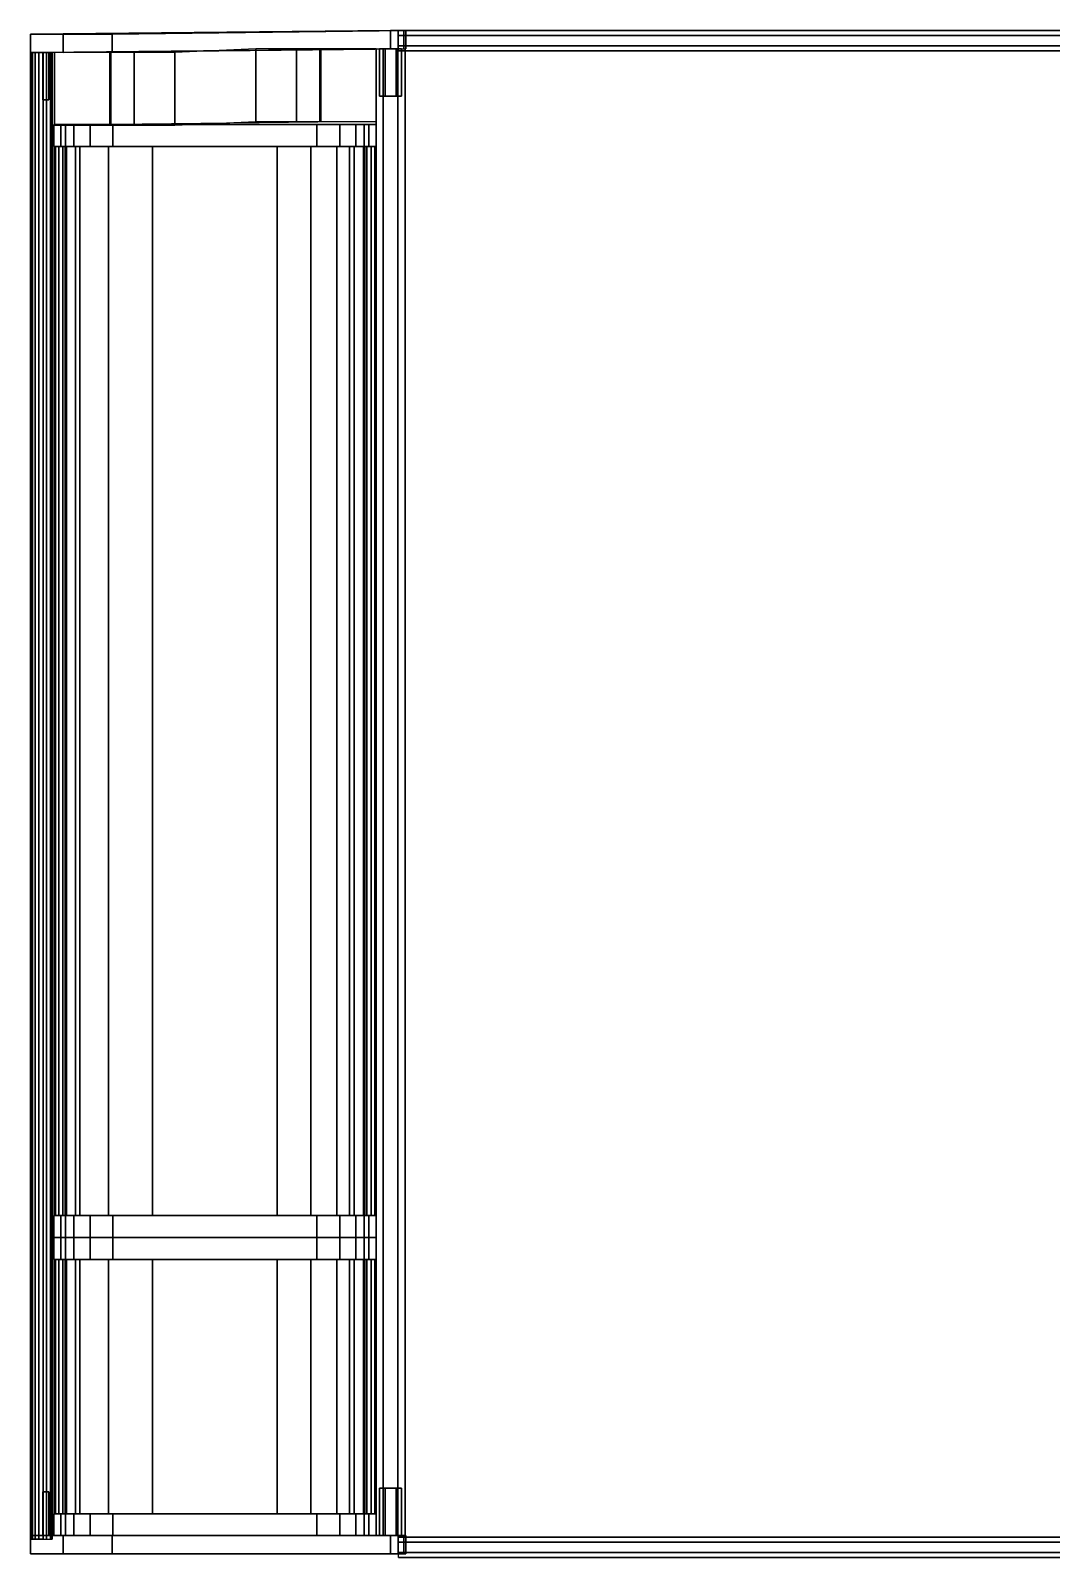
# Model space of a CAD drawing. Extents: x 0 to 566, y -419 to 0.
# Drawn here: x 0 to 280.1, y -419 to 0 of the extents above; entities that cross this region are included whole.
import ezdxf

# ---------------------------------------------------------------- set-up
doc = ezdxf.new("R2010")
doc.units = 0
doc.layers.add('CINZA', color=253, linetype='CONTINUOUS')
doc.layers.add('PRETO', color=253, linetype='CONTINUOUS')

msp = doc.modelspace()

# ---------------------------------------------------------------- linework, layer by layer
at = {"layer": 'PRETO'}
for points in [[(103, 0, 60), (103, 0), (22.44, -1), (8.94, -1, 13.5)], [(103, -5, 60), (103, -5), (22.44, -6), (8.94, -6, 13.5)], [(6.4, -25.8, 54.2), (94.8, -25.8, 54.2), (92.86, -25.8, 40.37), (8.34, -25.8, 40.37)], [(94.8, -25.8, 60.3), (6.4, -25.8, 60.3), (6.4, -25.8, 54.2), (94.8, -25.8, 54.2)], [(92.86, -25.8, 40.37), (8.34, -25.8, 40.37), (9.63, -25.8, 31.2), (91.57, -25.8, 31.2)], [(6.4, -31.8, 54.2), (94.8, -31.8, 54.2), (92.86, -31.8, 40.37), (8.34, -31.8, 40.37)], [(94.8, -31.8, 60.3), (6.4, -31.8, 60.3), (6.4, -31.8, 54.2), (94.8, -31.8, 54.2)], [(92.86, -31.8, 40.37), (8.34, -31.8, 40.37), (9.63, -31.8, 31.2), (91.57, -31.8, 31.2)], [(6.4, -325.2, 54.2), (94.8, -325.2, 54.2), (92.86, -325.2, 40.37), (8.34, -325.2, 40.37)], [(94.8, -325.2, 60.3), (6.4, -325.2, 60.3), (6.4, -325.2, 54.2), (94.8, -325.2, 54.2)], [(92.86, -325.2, 40.37), (8.34, -325.2, 40.37), (9.63, -325.2, 31.2), (91.57, -325.2, 31.2)], [(6.4, -331.2, 54.2), (94.8, -331.2, 54.2), (92.86, -331.2, 40.37), (8.34, -331.2, 40.37)], [(6.4, -331.2, 54.2), (94.8, -331.2, 54.2), (92.86, -331.2, 40.37), (8.34, -331.2, 40.37)], [(94.8, -331.2, 60.3), (6.4, -331.2, 60.3), (6.4, -331.2, 54.2), (94.8, -331.2, 54.2)], [(94.8, -331.2, 60.3), (6.4, -331.2, 60.3), (6.4, -331.2, 54.2), (94.8, -331.2, 54.2)], [(92.86, -331.2, 40.37), (8.34, -331.2, 40.37), (9.63, -331.2, 31.2), (91.57, -331.2, 31.2)], [(92.86, -331.2, 40.37), (8.34, -331.2, 40.37), (9.63, -331.2, 31.2), (91.57, -331.2, 31.2)], [(6.4, -337.2, 54.2), (94.8, -337.2, 54.2), (92.86, -337.2, 40.37), (8.34, -337.2, 40.37)], [(94.8, -337.2, 60.3), (6.4, -337.2, 60.3), (6.4, -337.2, 54.2), (94.8, -337.2, 54.2)], [(92.86, -337.2, 40.37), (8.34, -337.2, 40.37), (9.63, -337.2, 31.2), (91.57, -337.2, 31.2)], [(6.4, -407, 54.2), (94.8, -407, 54.2), (92.86, -407, 40.37), (8.34, -407, 40.37)], [(94.8, -407, 60.3), (6.4, -407, 60.3), (6.4, -407, 54.2), (94.8, -407, 54.2)], [(92.86, -407, 40.37), (8.34, -407, 40.37), (9.63, -407, 31.2), (91.57, -407, 31.2)], [(6.4, -413, 54.2), (94.8, -413, 54.2), (92.86, -413, 40.37), (8.34, -413, 40.37)], [(94.8, -413, 60.3), (6.4, -413, 60.3), (6.4, -413, 54.2), (94.8, -413, 54.2)], [(92.86, -413, 40.37), (8.34, -413, 40.37), (9.63, -413, 31.2), (91.57, -413, 31.2)], [(103, -413, 60), (103, -413), (22.44, -413), (8.94, -413, 13.5)], [(103, -418, 60), (103, -418), (22.44, -418), (8.94, -418, 13.5)]]:
    msp.add_3dface(points, dxfattribs=at)

# ---------------------------------------------------------------- meshes
at = {"layer": 'CINZA'}
mesh = msp.add_polymesh((2, 12), dxfattribs=at)
for k, corner in enumerate([(5.9, -6, 42.75), (5.9, -6, 61.18), (5.49, -6, 62.4), (4.42, -6, 63.11), (1.3, -6, 63.9), (0.51, -6, 63.63), (0, -6, 62.6), (0.41, -6, 59.9), (2.3, -6, 60.2), (2.3, -6, 46.9), (3.5, -6, 46.9), (3.5, -6, 40.9), (5.9, -414, 42.75), (5.9, -414, 61.18), (5.49, -414, 62.4), (4.42, -414, 63.11), (1.3, -414, 63.9), (0.51, -414, 63.63), (0, -414, 62.6), (0.41, -414, 59.9), (2.3, -414, 60.2), (2.3, -414, 46.9), (3.5, -414, 46.9), (3.5, -414, 40.9)]):
    mesh.set_mesh_vertex(divmod(k, 12), corner)
mesh = msp.add_polymesh((2, 6), dxfattribs=at)
for k, corner in enumerate([(94.8, -5), (94.8, -5, 60), (96.8, -5, 63.46), (100.8, -5, 63.46), (102.8, -5, 60), (102.8, -5), (94.8, -413), (94.8, -413, 60), (96.8, -413, 63.46), (100.8, -413, 63.46), (102.8, -413, 60), (102.8, -413)]):
    mesh.set_mesh_vertex(divmod(k, 6), corner)
mesh = msp.add_polymesh((2, 23), dxfattribs=at)
for k, corner in enumerate([(94.59, -31.8, 57.09), (94.72, -31.8, 58.08), (94.43, -31.8, 59.19), (93.44, -31.8, 59.77), (92.31, -31.8, 59.91), (91.71, -31.8, 59.71), (91.32, -31.8, 59.04), (88.84, -31.8, 40.79), (87.52, -31.8, 31.09), (84.05, -31.8, 22.27), (76.91, -31.8, 16.03), (67.7, -31.8, 13.79), (33.5, -31.8, 13.79), (21.38, -31.8, 17.94), (13.49, -31.8, 28.02), (12.36, -31.8, 40.79), (9.88, -31.8, 59.04), (9.49, -31.8, 59.71), (8.89, -31.8, 59.91), (7.76, -31.8, 59.77), (6.83, -31.8, 59.27), (6.48, -31.8, 58.08), (6.61, -31.8, 57.09), (94.59, -325.2, 57.09), (94.72, -325.2, 58.08), (94.43, -325.2, 59.19), (93.44, -325.2, 59.77), (92.31, -325.2, 59.91), (91.71, -325.2, 59.71), (91.32, -325.2, 59.04), (88.84, -325.2, 40.79), (87.52, -325.2, 31.09), (84.05, -325.2, 22.27), (76.91, -325.2, 16.03), (67.7, -325.2, 13.79), (33.5, -325.2, 13.79), (21.38, -325.2, 17.94), (13.49, -325.2, 28.03), (12.36, -325.2, 40.79), (9.88, -325.2, 59.04), (9.49, -325.2, 59.71), (8.89, -325.2, 59.91), (7.76, -325.2, 59.77), (6.83, -325.2, 59.27), (6.48, -325.2, 58.08), (6.61, -325.2, 57.09)]):
    mesh.set_mesh_vertex(divmod(k, 23), corner)
mesh = msp.add_polymesh((2, 23), dxfattribs=at)
for k, corner in enumerate([(94.59, -337.2, 57.09), (94.72, -337.2, 58.08), (94.43, -337.2, 59.19), (93.44, -337.2, 59.77), (92.31, -337.2, 59.91), (91.71, -337.2, 59.71), (91.32, -337.2, 59.04), (88.84, -337.2, 40.79), (87.52, -337.2, 31.09), (84.05, -337.2, 22.27), (76.91, -337.2, 16.03), (67.7, -337.2, 13.79), (33.5, -337.2, 13.79), (21.38, -337.2, 17.94), (13.49, -337.2, 28.02), (12.36, -337.2, 40.79), (9.88, -337.2, 59.04), (9.49, -337.2, 59.71), (8.89, -337.2, 59.91), (7.76, -337.2, 59.77), (6.83, -337.2, 59.27), (6.48, -337.2, 58.08), (6.61, -337.2, 57.09), (94.59, -407, 57.09), (94.72, -407, 58.08), (94.43, -407, 59.19), (93.44, -407, 59.77), (92.31, -407, 59.91), (91.71, -407, 59.71), (91.32, -407, 59.04), (88.84, -407, 40.79), (87.52, -407, 31.09), (84.05, -407, 22.27), (76.91, -407, 16.03), (67.7, -407, 13.79), (33.5, -407, 13.79), (21.38, -407, 17.94), (13.49, -407, 28.03), (12.36, -407, 40.79), (9.88, -407, 59.04), (9.49, -407, 59.71), (8.89, -407, 59.91), (7.76, -407, 59.77), (6.83, -407, 59.27), (6.48, -407, 58.08), (6.61, -407, 57.09)]):
    mesh.set_mesh_vertex(divmod(k, 23), corner)
at = {"layer": 'PRETO'}
mesh = msp.add_polymesh((2, 9), dxfattribs=at)
for k, corner in enumerate([(8.94, -6, 13.5), (0, -6, 64.2), (98.8, -5, 64.2), (100.9, -5, 63.64), (102.44, -5, 62.1), (103, -5, 60), (103, -5), (22.44, -6), (8.94, -6, 13.5), (8.94, -1, 13.5), (0, -1, 64.2), (98.8, 0, 64.2), (100.9, 0, 63.64), (102.44, 0, 62.1), (103, 0, 60), (103, 0), (22.44, -1), (8.94, -1, 13.5)]):
    mesh.set_mesh_vertex(divmod(k, 9), corner)
mesh = msp.add_polymesh((2, 4), dxfattribs=at)
for k, corner in enumerate([(98.8, 0, 64.2), (100.9, 0, 63.64), (102.44, 0, 62.1), (103, 0, 60), (0, -1, 64.2), (2.98, -1, 47.3), (5.96, -1, 30.4), (8.94, -1, 13.5)]):
    mesh.set_mesh_vertex(divmod(k, 4), corner)
mesh = msp.add_polymesh((2, 6), dxfattribs=at)
for k, corner in enumerate([(101, -5.6, 0.58), (101, -5.6, 61.58), (101, -4.2, 64), (101, -1.4, 64), (101, 0, 61.58), (101, 0, 0.58), (287.8, -5.6, 0.58), (287.8, -5.6, 61.58), (287.8, -4.2, 64), (287.8, -1.4, 64), (287.8, 0, 61.58), (287.8, 0, 0.58)]):
    mesh.set_mesh_vertex(divmod(k, 6), corner)
mesh = msp.add_polymesh((2, 4), dxfattribs=at)
for k, corner in enumerate([(98.8, -5, 64.2), (100.9, -5, 63.64), (102.44, -5, 62.1), (103, -5, 60), (0, -6, 64.2), (2.98, -6, 47.3), (5.96, -6, 30.4), (8.94, -6, 13.5)]):
    mesh.set_mesh_vertex(divmod(k, 4), corner)
mesh = msp.add_polymesh((6, 3), dxfattribs=at)
for k, corner in enumerate([(3.34, -6, 61.97), (3.4, -6, 48.95), (3.4, -6, 48.95), (5, -6, 61.97), (5, -6, 41.97), (5, -6, 41.97), (5, -19, 61.97), (5, -19, 41.97), (5, -6, 41.97), (3.34, -19, 61.97), (3.4, -19, 48.95), (3.4, -6, 48.95), (3.34, -19, 61.97), (3.34, -19, 61.97), (3.34, -6, 61.97), (5, -19, 61.97), (5, -19, 61.97), (5, -6, 61.97)]):
    mesh.set_mesh_vertex(divmod(k, 3), corner)
mesh = msp.add_polymesh((2, 14), dxfattribs=at)
for k, corner in enumerate([(79.65, -25, 41.5), (94.8, -25, 41.5), (94.8, -25, 60.3), (6.6, -26, 60.3), (6.6, -26, 41.5), (21.75, -26, 41.5), (22.04, -26), (28.44, -26), (39.56, -26, 41.5), (61.84, -25, 41.5), (72.96, -25), (79.36, -25), (79.65, -25, 41.5), (94.8, -25, 41.5), (79.65, -5, 41.5), (94.8, -5, 41.5), (94.8, -5, 60.3), (6.6, -6, 60.3), (6.6, -6, 41.5), (21.75, -6, 41.5), (22.04, -6), (28.44, -6), (39.56, -6, 41.5), (61.84, -5, 41.5), (72.96, -5), (79.36, -5), (79.65, -5, 41.5), (94.8, -5, 41.5)]):
    mesh.set_mesh_vertex(divmod(k, 14), corner)
mesh = msp.add_polymesh((2, 7), dxfattribs=at)
for k, corner in enumerate([(101.8, -18, 60), (101.8, -18, 1), (95.8, -18, 1), (95.8, -18, 60), (97.3, -18, 62.6), (100.3, -18, 62.6), (101.8, -18, 60), (101.8, -5, 60), (101.8, -5, 1), (95.8, -5, 1), (95.8, -5, 60), (97.3, -5, 62.6), (100.3, -5, 62.6), (101.8, -5, 60)]):
    mesh.set_mesh_vertex(divmod(k, 7), corner)
mesh = msp.add_polymesh((2, 15), dxfattribs=at)
for k, corner in enumerate([(94.8, -25.8, 60.3), (94.8, -25.8, 54.2), (92.86, -25.8, 40.37), (91.57, -25.8, 31.2), (89.29, -25.8, 23.71), (84.83, -25.8, 17.28), (78.6, -25.8, 12.54), (22.6, -25.8, 12.54), (16.37, -25.8, 17.28), (11.91, -25.8, 23.71), (9.63, -25.8, 31.2), (8.34, -25.8, 40.37), (6.4, -25.8, 54.2), (6.4, -25.8, 60.3), (94.8, -25.8, 60.3), (94.8, -31.8, 60.3), (94.8, -31.8, 54.2), (92.86, -31.8, 40.37), (91.57, -31.8, 31.2), (89.29, -31.8, 23.71), (84.83, -31.8, 17.28), (78.6, -31.8, 12.54), (22.6, -31.8, 12.54), (16.37, -31.8, 17.28), (11.91, -31.8, 23.71), (9.63, -31.8, 31.2), (8.34, -31.8, 40.37), (6.4, -31.8, 54.2), (6.4, -31.8, 60.3), (94.8, -31.8, 60.3)]):
    mesh.set_mesh_vertex(divmod(k, 15), corner)
mesh = msp.add_polymesh((2, 4), dxfattribs=at)
for k, corner in enumerate([(91.57, -25.8, 31.2), (89.29, -25.8, 23.71), (84.83, -25.8, 17.28), (78.6, -25.8, 12.54), (9.63, -25.8, 31.2), (11.91, -25.8, 23.71), (16.37, -25.8, 17.28), (22.6, -25.8, 12.54)]):
    mesh.set_mesh_vertex(divmod(k, 4), corner)
mesh = msp.add_polymesh((2, 4), dxfattribs=at)
for k, corner in enumerate([(91.57, -31.8, 31.2), (89.29, -31.8, 23.71), (84.83, -31.8, 17.28), (78.6, -31.8, 12.54), (9.63, -31.8, 31.2), (11.91, -31.8, 23.71), (16.37, -31.8, 17.28), (22.6, -31.8, 12.54)]):
    mesh.set_mesh_vertex(divmod(k, 4), corner)
mesh = msp.add_polymesh((2, 15), dxfattribs=at)
for k, corner in enumerate([(94.8, -331.2, 60.3), (94.8, -331.2, 54.2), (92.86, -331.2, 40.37), (91.57, -331.2, 31.2), (89.29, -331.2, 23.71), (84.83, -331.2, 17.28), (78.6, -331.2, 12.54), (22.6, -331.2, 12.54), (16.37, -331.2, 17.28), (11.91, -331.2, 23.71), (9.63, -331.2, 31.2), (8.34, -331.2, 40.37), (6.4, -331.2, 54.2), (6.4, -331.2, 60.3), (94.8, -331.2, 60.3), (94.8, -325.2, 60.3), (94.8, -325.2, 54.2), (92.86, -325.2, 40.37), (91.57, -325.2, 31.2), (89.29, -325.2, 23.71), (84.83, -325.2, 17.28), (78.6, -325.2, 12.54), (22.6, -325.2, 12.54), (16.37, -325.2, 17.28), (11.91, -325.2, 23.71), (9.63, -325.2, 31.2), (8.34, -325.2, 40.37), (6.4, -325.2, 54.2), (6.4, -325.2, 60.3), (94.8, -325.2, 60.3)]):
    mesh.set_mesh_vertex(divmod(k, 15), corner)
mesh = msp.add_polymesh((2, 4), dxfattribs=at)
for k, corner in enumerate([(91.57, -325.2, 31.2), (89.29, -325.2, 23.71), (84.83, -325.2, 17.28), (78.6, -325.2, 12.54), (9.63, -325.2, 31.2), (11.91, -325.2, 23.71), (16.37, -325.2, 17.28), (22.6, -325.2, 12.54)]):
    mesh.set_mesh_vertex(divmod(k, 4), corner)
mesh = msp.add_polymesh((2, 15), dxfattribs=at)
for k, corner in enumerate([(94.8, -331.2, 60.3), (94.8, -331.2, 54.2), (92.86, -331.2, 40.37), (91.57, -331.2, 31.2), (89.29, -331.2, 23.71), (84.83, -331.2, 17.28), (78.6, -331.2, 12.54), (22.6, -331.2, 12.54), (16.37, -331.2, 17.28), (11.91, -331.2, 23.71), (9.63, -331.2, 31.2), (8.34, -331.2, 40.37), (6.4, -331.2, 54.2), (6.4, -331.2, 60.3), (94.8, -331.2, 60.3), (94.8, -337.2, 60.3), (94.8, -337.2, 54.2), (92.86, -337.2, 40.37), (91.57, -337.2, 31.2), (89.29, -337.2, 23.71), (84.83, -337.2, 17.28), (78.6, -337.2, 12.54), (22.6, -337.2, 12.54), (16.37, -337.2, 17.28), (11.91, -337.2, 23.71), (9.63, -337.2, 31.2), (8.34, -337.2, 40.37), (6.4, -337.2, 54.2), (6.4, -337.2, 60.3), (94.8, -337.2, 60.3)]):
    mesh.set_mesh_vertex(divmod(k, 15), corner)
mesh = msp.add_polymesh((2, 4), dxfattribs=at)
for k, corner in enumerate([(91.57, -331.2, 31.2), (89.29, -331.2, 23.71), (84.83, -331.2, 17.28), (78.6, -331.2, 12.54), (9.63, -331.2, 31.2), (11.91, -331.2, 23.71), (16.37, -331.2, 17.28), (22.6, -331.2, 12.54)]):
    mesh.set_mesh_vertex(divmod(k, 4), corner)
mesh = msp.add_polymesh((2, 4), dxfattribs=at)
for k, corner in enumerate([(91.57, -331.2, 31.2), (89.29, -331.2, 23.71), (84.83, -331.2, 17.28), (78.6, -331.2, 12.54), (9.63, -331.2, 31.2), (11.91, -331.2, 23.71), (16.37, -331.2, 17.28), (22.6, -331.2, 12.54)]):
    mesh.set_mesh_vertex(divmod(k, 4), corner)
mesh = msp.add_polymesh((2, 4), dxfattribs=at)
for k, corner in enumerate([(91.57, -337.2, 31.2), (89.29, -337.2, 23.71), (84.83, -337.2, 17.28), (78.6, -337.2, 12.54), (9.63, -337.2, 31.2), (11.91, -337.2, 23.71), (16.37, -337.2, 17.28), (22.6, -337.2, 12.54)]):
    mesh.set_mesh_vertex(divmod(k, 4), corner)
mesh = msp.add_polymesh((6, 3), dxfattribs=at)
for k, corner in enumerate([(3.34, -413, 61.97), (3.4, -413, 48.95), (3.4, -413, 48.95), (5, -413, 61.97), (5, -413, 41.97), (5, -413, 41.97), (5, -401, 61.97), (5, -401, 41.97), (5, -413, 41.97), (3.34, -401, 61.97), (3.4, -401, 48.95), (3.4, -413, 48.95), (3.34, -401, 61.97), (3.34, -401, 61.97), (3.34, -413, 61.97), (5, -401, 61.97), (5, -401, 61.97), (5, -413, 61.97)]):
    mesh.set_mesh_vertex(divmod(k, 3), corner)
mesh = msp.add_polymesh((2, 7), dxfattribs=at)
for k, corner in enumerate([(101.8, -400, 60), (101.8, -400, 1), (95.8, -400, 1), (95.8, -400, 60), (97.3, -400, 62.6), (100.3, -400, 62.6), (101.8, -400, 60), (101.8, -413, 60), (101.8, -413, 1), (95.8, -413, 1), (95.8, -413, 60), (97.3, -413, 62.6), (100.3, -413, 62.6), (101.8, -413, 60)]):
    mesh.set_mesh_vertex(divmod(k, 7), corner)
mesh = msp.add_polymesh((2, 15), dxfattribs=at)
for k, corner in enumerate([(94.8, -413, 60.3), (94.8, -413, 54.2), (92.86, -413, 40.37), (91.57, -413, 31.2), (89.29, -413, 23.71), (84.83, -413, 17.28), (78.6, -413, 12.54), (22.6, -413, 12.54), (16.37, -413, 17.28), (11.91, -413, 23.71), (9.63, -413, 31.2), (8.34, -413, 40.37), (6.4, -413, 54.2), (6.4, -413, 60.3), (94.8, -413, 60.3), (94.8, -407, 60.3), (94.8, -407, 54.2), (92.86, -407, 40.37), (91.57, -407, 31.2), (89.29, -407, 23.71), (84.83, -407, 17.28), (78.6, -407, 12.54), (22.6, -407, 12.54), (16.37, -407, 17.28), (11.91, -407, 23.71), (9.63, -407, 31.2), (8.34, -407, 40.37), (6.4, -407, 54.2), (6.4, -407, 60.3), (94.8, -407, 60.3)]):
    mesh.set_mesh_vertex(divmod(k, 15), corner)
mesh = msp.add_polymesh((2, 4), dxfattribs=at)
for k, corner in enumerate([(91.57, -407, 31.2), (89.29, -407, 23.71), (84.83, -407, 17.28), (78.6, -407, 12.54), (9.63, -407, 31.2), (11.91, -407, 23.71), (16.37, -407, 17.28), (22.6, -407, 12.54)]):
    mesh.set_mesh_vertex(divmod(k, 4), corner)
mesh = msp.add_polymesh((2, 4), dxfattribs=at)
for k, corner in enumerate([(98.8, -413, 64.2), (100.9, -413, 63.64), (102.44, -413, 62.1), (103, -413, 60), (0, -413, 64.2), (2.98, -413, 47.3), (5.96, -413, 30.4), (8.94, -413, 13.5)]):
    mesh.set_mesh_vertex(divmod(k, 4), corner)
mesh = msp.add_polymesh((2, 9), dxfattribs=at)
for k, corner in enumerate([(8.94, -413, 13.5), (0, -413, 64.2), (98.8, -413, 64.2), (100.9, -413, 63.64), (102.44, -413, 62.1), (103, -413, 60), (103, -413), (22.44, -413), (8.94, -413, 13.5), (8.94, -418, 13.5), (0, -418, 64.2), (98.8, -418, 64.2), (100.9, -418, 63.64), (102.44, -418, 62.1), (103, -418, 60), (103, -418), (22.44, -418), (8.94, -418, 13.5)]):
    mesh.set_mesh_vertex(divmod(k, 9), corner)
mesh = msp.add_polymesh((2, 4), dxfattribs=at)
for k, corner in enumerate([(91.57, -413, 31.2), (89.29, -413, 23.71), (84.83, -413, 17.28), (78.6, -413, 12.54), (9.63, -413, 31.2), (11.91, -413, 23.71), (16.37, -413, 17.28), (22.6, -413, 12.54)]):
    mesh.set_mesh_vertex(divmod(k, 4), corner)
mesh = msp.add_polymesh((2, 6), dxfattribs=at)
for k, corner in enumerate([(101, -419, 0.58), (101, -419, 61.58), (101, -417.6, 64), (101, -414.8, 64), (101, -413.4, 61.58), (101, -413.4, 0.58), (287.8, -419, 0.58), (287.8, -419, 61.58), (287.8, -417.6, 64), (287.8, -414.8, 64), (287.8, -413.4, 61.58), (287.8, -413.4, 0.58)]):
    mesh.set_mesh_vertex(divmod(k, 6), corner)
mesh = msp.add_polymesh((2, 4), dxfattribs=at)
for k, corner in enumerate([(98.8, -418, 64.2), (100.9, -418, 63.64), (102.44, -418, 62.1), (103, -418, 60), (0, -418, 64.2), (2.98, -418, 47.3), (5.96, -418, 30.4), (8.94, -418, 13.5)]):
    mesh.set_mesh_vertex(divmod(k, 4), corner)

doc.saveas('drawing.dxf')
